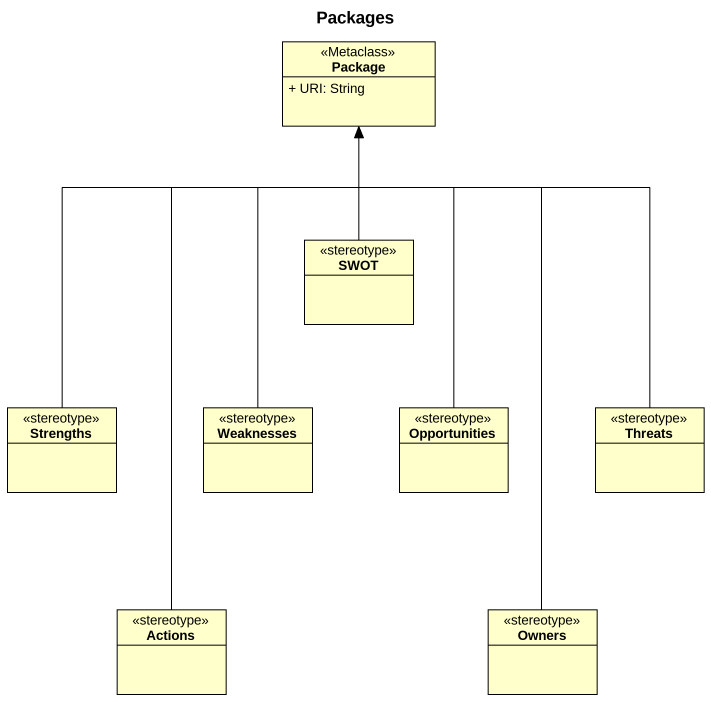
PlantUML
@startuml
title Packages
hide circle
hide empty members
skinparam classAttributeIconSize 0
class "Package" as Package_ <<Metaclass>> {
  + URI: String
}
class SWOT <<stereotype>>
class Strengths <<stereotype>>
class Weaknesses <<stereotype>>
class Opportunities <<stereotype>>
class Threats <<stereotype>>
class Actions <<stereotype>>
class Owners <<stereotype>>
SWOT -up-> Package_
Strengths -up-> Package_
Weaknesses -up-> Package_
Opportunities -up-> Package_
Threats -up-> Package_
Actions -up-> Package_
Owners -up-> Package_
@enduml
